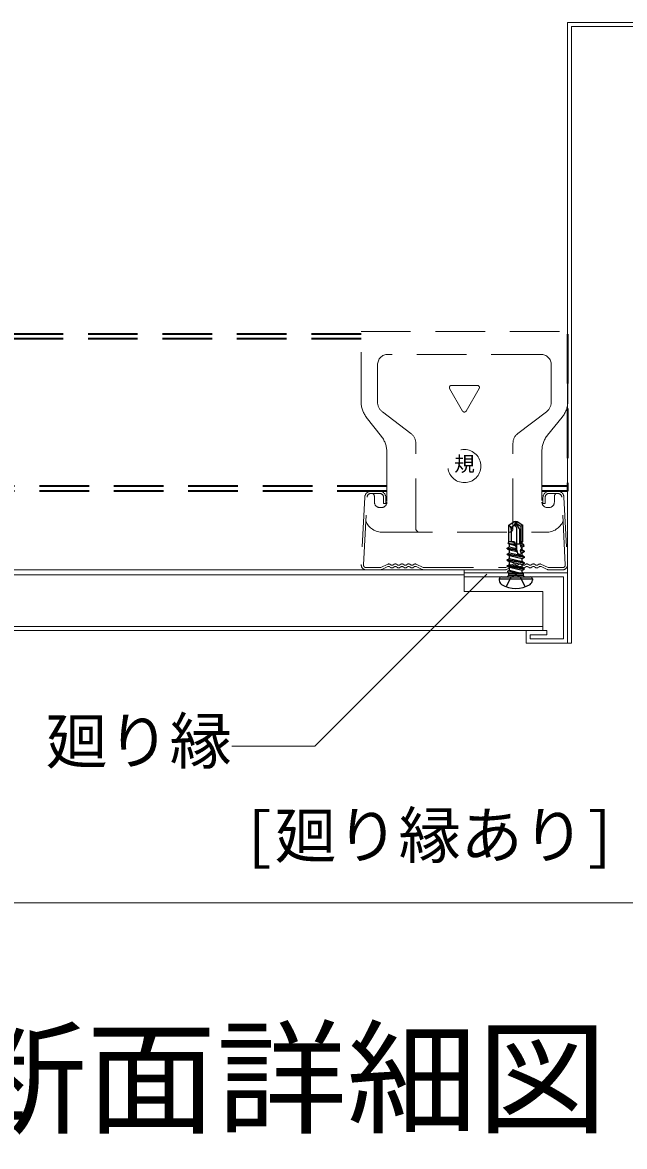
# Model space of a CAD drawing. Units: millimetres on the paper, with parts at other scales. Extents: x -195 to 195, y -140 to 138.
# Drawn here: x 19.36 to 33.91, y -60.64 to -33.48 of the extents above; entities that cross this region are included whole.
import ezdxf
from ezdxf.enums import TextEntityAlignment as Align

# ---------------------------------------------------------------- set-up
doc = ezdxf.new("R2010")
doc.units = ezdxf.units.MM
doc.linetypes.add('DASHED1', pattern=[1.8, 1.2, -0.6])
for name, color, linetype, lineweight in [('4-2_メインジョイナー', 3, 'Continuous', 18), ('4-4_野縁', 4, 'DASHED1', 9), ('4-6_文字・矢印', 7, 'Continuous', 18), ('4-7_野縁受け', 6, 'DASHED1', 35), ('4-A_クリップ', 7, 'DASHED1', 18), ('4-B_補強金具・金具・その他', 3, 'Continuous', 18), ('4-C_ビス・アンカーボルト・強調図形', 2, 'Continuous', 25), ('F-3_クロスジョイナー', 3, 'Continuous', 18)]:
    doc.layers.add(name, color=color, linetype=linetype, lineweight=lineweight)
doc.styles.add('ＭＳ ゴシック', font='')
doc.styles.get('ＭＳ ゴシック').set_extended_font_data('MS Gothic')

msp = doc.modelspace()

# ---------------------------------------------------------------- linework, layer by layer
at = {"layer": '4-2_メインジョイナー'}
for p, q in [((30.033, -46.705), (10.7, -46.705)), ((30.033, -46.825), (10.7, -46.825)), ((31.933, -48.075), (10.7, -48.075)), ((31.933, -48.175), (10.7, -48.175))]:
    msp.add_line(p, q, dxfattribs=at)
at = {"layer": '4-4_野縁'}
for p, q in [((27.633, -44.947), (27.547, -46.579)), ((27.6, -46.581), (27.685, -44.95)), ((27.782, -44.858), (27.99, -44.858)), ((28.087, -44.955), (28.087, -45.105)), ((28.14, -44.955), (28.14, -45.105)), ((31.94, -44.955), (31.94, -45.105)), ((31.993, -44.955), (31.993, -45.105)), ((32.09, -44.858), (32.298, -44.858)), ((32.48, -46.581), (32.395, -44.95)), ((32.447, -44.947), (32.533, -46.579)), ((28.14, -45.105), (28.087, -45.105)), ((31.993, -45.105), (31.94, -45.105)), ((27.997, -46.652), (27.666, -46.652)), ((27.998, -46.705), (27.666, -46.705)), ((28.018, -46.647), (28.189, -46.567)), ((28.04, -46.696), (28.185, -46.628)), ((28.233, -46.632), (28.262, -46.651)), ((28.238, -46.571), (28.262, -46.587)), ((28.318, -46.587), (28.342, -46.571)), ((28.318, -46.651), (28.342, -46.634)), ((28.398, -46.571), (28.422, -46.587)), ((28.398, -46.634), (28.422, -46.651)), ((28.478, -46.587), (28.502, -46.571)), ((28.478, -46.651), (28.502, -46.634)), ((28.558, -46.571), (28.582, -46.587)), ((28.558, -46.634), (28.582, -46.651)), ((28.638, -46.587), (28.662, -46.571)), ((28.638, -46.651), (28.662, -46.634)), ((28.718, -46.571), (28.742, -46.587)), ((28.718, -46.634), (28.742, -46.651)), ((28.798, -46.587), (28.822, -46.571)), ((28.798, -46.651), (28.827, -46.632)), ((28.871, -46.567), (29.042, -46.647)), ((29.02, -46.696), (28.875, -46.628)), ((31.018, -46.705), (29.062, -46.705)), ((29.063, -46.652), (31.017, -46.652)), ((31.038, -46.647), (31.209, -46.567)), ((31.06, -46.696), (31.205, -46.628)), ((31.253, -46.632), (31.282, -46.651)), ((31.258, -46.571), (31.282, -46.587)), ((31.338, -46.587), (31.362, -46.571)), ((31.338, -46.651), (31.362, -46.634)), ((31.418, -46.571), (31.442, -46.587)), ((31.418, -46.634), (31.442, -46.651)), ((31.498, -46.587), (31.522, -46.571)), ((31.498, -46.651), (31.522, -46.634)), ((31.578, -46.571), (31.602, -46.587)), ((31.578, -46.634), (31.602, -46.651)), ((31.658, -46.587), (31.682, -46.571)), ((31.658, -46.651), (31.682, -46.634)), ((31.738, -46.571), (31.762, -46.587)), ((31.738, -46.634), (31.762, -46.651)), ((31.818, -46.587), (31.842, -46.571)), ((31.818, -46.651), (31.847, -46.632)), ((31.891, -46.567), (32.062, -46.647)), ((32.04, -46.696), (31.895, -46.628)), ((32.082, -46.705), (32.413, -46.705)), ((32.083, -46.652), (32.413, -46.652))]:
    msp.add_line(p, q, dxfattribs=at)
for centre, radius, start, end in [((27.782, -44.955), 0.15, 90, 176.9872), ((27.99, -44.955), 0.15, 0, 90), ((32.09, -44.955), 0.15, 90, 180), ((32.298, -44.955), 0.15, 3.0128, 90), ((27.782, -44.955), 0.097, 90, 176.9872), ((27.99, -44.955), 0.097, 0, 90), ((32.09, -44.955), 0.097, 90, 180), ((32.298, -44.955), 0.097, 3.0128, 90), ((27.666, -46.585), 0.12, 176.9872, 270), ((27.666, -46.585), 0.067, 176.9872, 270), ((27.997, -46.602), 0.05, 270, 295.0994), ((27.998, -46.605), 0.1, 270, 295.0994), ((28.206, -46.673), 0.05, 56.4755, 115.0994), ((28.21, -46.613), 0.05, 56.4755, 115.0994), ((28.29, -46.545), 0.05, 236.4755, 303.5245), ((28.29, -46.609), 0.05, 236.4755, 303.5245), ((28.37, -46.612), 0.05, 56.4755, 123.5245), ((28.37, -46.676), 0.05, 56.4755, 123.5245), ((28.45, -46.545), 0.05, 236.4755, 303.5245), ((28.45, -46.609), 0.05, 236.4755, 303.5245), ((28.53, -46.612), 0.05, 56.4755, 123.5245), ((28.53, -46.676), 0.05, 56.4755, 123.5245), ((28.61, -46.545), 0.05, 236.4755, 303.5245), ((28.61, -46.609), 0.05, 236.4755, 303.5245), ((28.69, -46.612), 0.05, 56.4755, 123.5245), ((28.69, -46.676), 0.05, 56.4755, 123.5245), ((28.77, -46.545), 0.05, 236.4755, 303.5245), ((28.77, -46.609), 0.05, 236.4755, 303.5245), ((28.85, -46.613), 0.05, 64.9006, 123.5245), ((28.854, -46.673), 0.05, 64.9006, 123.5245), ((29.062, -46.605), 0.1, 244.9006, 270), ((29.063, -46.602), 0.05, 244.9006, 270), ((31.017, -46.602), 0.05, 270, 295.0994), ((31.018, -46.605), 0.1, 270, 295.0994), ((31.226, -46.673), 0.05, 56.4755, 115.0994), ((31.23, -46.613), 0.05, 56.4755, 115.0994), ((31.31, -46.545), 0.05, 236.4755, 303.5245), ((31.31, -46.609), 0.05, 236.4755, 303.5245), ((31.39, -46.612), 0.05, 56.4755, 123.5245), ((31.39, -46.676), 0.05, 56.4755, 123.5245), ((31.47, -46.545), 0.05, 236.4755, 303.5245), ((31.47, -46.609), 0.05, 236.4755, 303.5245), ((31.55, -46.612), 0.05, 56.4755, 123.5245), ((31.55, -46.676), 0.05, 56.4755, 123.5245), ((31.63, -46.545), 0.05, 236.4755, 303.5245), ((31.63, -46.609), 0.05, 236.4755, 303.5245), ((31.71, -46.612), 0.05, 56.4755, 123.5245), ((31.71, -46.676), 0.05, 56.4755, 123.5245), ((31.79, -46.545), 0.05, 236.4755, 303.5245), ((31.79, -46.609), 0.05, 236.4755, 303.5245), ((31.87, -46.613), 0.05, 64.9006, 123.5245), ((31.874, -46.673), 0.05, 64.9006, 123.5245), ((32.082, -46.605), 0.1, 244.9006, 270), ((32.083, -46.602), 0.05, 244.9006, 270), ((32.413, -46.585), 0.12, 270, 3.0128), ((32.413, -46.585), 0.067, 270, 3.0128)]:
    msp.add_arc(centre, radius, start, end, dxfattribs=at)
at = {"layer": '4-6_文字・矢印'}
for p, q in [((26.423, -50.971), (30.585, -46.81)), ((24.414, -50.971), (26.423, -50.971))]:
    msp.add_line(p, q, dxfattribs=at)
at = {"layer": '4-6_文字・矢印', "color": 3}
msp.add_line((30.033, -46.775), (30.033, -46.875), dxfattribs=at)
at = {"layer": '4-7_野縁受け'}
for p, q in [((27.54, -41.005), (19.036, -41.005)), ((27.54, -41.125), (19.036, -41.125)), ((28.165, -44.685), (19.036, -44.685)), ((28.165, -44.805), (19.036, -44.805)), ((32.533, -44.685), (31.915, -44.685))]:
    msp.add_line(p, q, dxfattribs=at)
msp.add_lwpolyline([(32.533, -41.005), (32.533, -44.805), (31.915, -44.805)], dxfattribs=at)
at = {"layer": '4-A_クリップ'}
for p, q in [((27.54, -40.945), (32.54, -40.945)), ((27.54, -42.641), (27.54, -40.945)), ((32.54, -42.635), (32.54, -40.945)), ((31.89, -41.498), (28.19, -41.498)), ((27.94, -42.649), (27.94, -41.748)), ((32.14, -42.649), (32.14, -41.748)), ((29.997, -42.866), (29.683, -42.323)), ((29.727, -42.248), (30.353, -42.248)), ((30.083, -42.866), (30.397, -42.323)), ((28.059, -42.888), (28.746, -43.408)), ((31.334, -43.408), (32.021, -42.888)), ((27.667, -43.011), (28.038, -43.485)), ((32.049, -43.452), (32.406, -43.013)), ((28.865, -45.698), (28.865, -43.647)), ((31.215, -45.698), (31.215, -43.647)), ((28.165, -43.855), (28.165, -45.073)), ((31.915, -43.83), (31.915, -45.073)), ((27.782, -44.805), (27.99, -44.805)), ((32.09, -44.805), (32.298, -44.805)), ((27.865, -45.073), (27.865, -44.938)), ((32.215, -45.073), (32.215, -44.938)), ((27.99, -45.198), (28.04, -45.198)), ((32.04, -45.198), (32.09, -45.198)), ((32.04, -45.198), (32.045, -45.198)), ((28.065, -45.798), (32.015, -45.798))]:
    msp.add_line(p, q, dxfattribs=at)
msp.add_circle((30.04, -44.198), 0.4, dxfattribs=at)
for centre, radius, start, end in [((28.19, -41.748), 0.25, 90, 180), ((31.89, -41.748), 0.25, 0, 90), ((29.727, -42.298), 0.05, 90, 210), ((30.353, -42.298), 0.05, 330, 90), ((28.14, -42.641), 0.6, 180, 217.9987), ((28.24, -42.649), 0.3, 180, 232.8831), ((31.84, -42.649), 0.3, 307.1169, 0), ((31.94, -42.635), 0.6, 320.9061, 0), ((30.04, -42.841), 0.05, 210, 330), ((28.565, -43.647), 0.3, 0, 52.8831), ((31.515, -43.647), 0.3, 127.1169, 180), ((32.515, -43.83), 0.6, 140.9061, 180), ((27.565, -43.855), 0.6, 0, 37.9987), ((27.765, -44.938), 0.1, 0, 53.1301), ((27.99, -45.073), 0.125, 180, 270), ((28.04, -45.073), 0.125, 270, 0), ((32.04, -45.073), 0.125, 180, 270), ((32.09, -45.073), 0.125, 270, 0), ((32.315, -44.938), 0.1, 126.8699, 180), ((28.065, -45.348), 0.45, 204.2666, 270), ((32.015, -45.348), 0.45, 270, 335.7334), ((28.965, -45.698), 0.1, 180, 270), ((31.115, -45.698), 0.1, 270, 0)]:
    msp.add_arc(centre, radius, start, end, dxfattribs=at)
at = {"layer": '4-B_補強金具・金具・その他'}
for p, q in [((32.533, -48.475), (32.533, -33.475)), ((49.2, -33.475), (32.533, -33.475)), ((32.633, -48.475), (32.633, -33.575)), ((32.633, -33.575), (49.173, -33.575)), ((32.533, -46.775), (30.033, -46.775)), ((32.433, -46.875), (30.033, -46.875)), ((32.433, -46.875), (32.433, -48.375)), ((31.933, -48.175), (31.933, -47.225)), ((31.533, -48.175), (31.533, -48.475)), ((32.033, -48.175), (31.533, -48.175)), ((31.633, -48.275), (31.633, -48.375)), ((32.433, -48.375), (31.633, -48.375)), ((32.633, -48.475), (32.533, -48.475))]:
    msp.add_line(p, q, dxfattribs=at)
for points in [[(31.933, -47.225), (30.033, -47.225), (30.033, -46.705)], [(32.533, -46.775), (32.533, -48.475), (31.533, -48.475)], [(32.033, -48.175), (32.033, -48.275), (31.633, -48.275)]]:
    msp.add_lwpolyline(points, dxfattribs=at)
at = {"layer": '4-C_ビス・アンカーボルト・強調図形'}
for p, q in [((31.113, -46.025), (31.113, -45.627)), ((31.138, -45.65), (31.113, -45.627)), ((31.274, -45.569), (31.283, -45.525)), ((31.292, -45.575), (31.283, -45.525)), ((31.283, -45.525), (31.319, -45.533)), ((31.319, -45.533), (31.292, -45.575)), ((31.373, -45.716), (31.292, -45.575)), ((31.292, -45.575), (31.403, -45.653)), ((31.319, -45.533), (31.453, -45.627)), ((31.403, -45.653), (31.453, -45.627)), ((31.453, -46.025), (31.453, -45.627)), ((31.173, -45.73), (31.173, -46.025)), ((31.213, -45.655), (31.219, -45.65)), ((31.288, -45.665), (31.303, -45.691)), ((31.303, -45.691), (31.303, -46.218)), ((31.373, -45.716), (31.373, -46.075)), ((31.403, -45.653), (31.403, -46.075)), ((31.073, -46.194), (31.073, -46.184)), ((31.101, -46.069), (31.113, -46.025)), ((31.249, -46.093), (31.101, -46.069)), ((31.101, -46.069), (31.133, -46.088)), ((31.251, -46.025), (31.113, -46.025)), ((31.133, -46.15), (31.133, -46.088)), ((31.277, -46.122), (31.133, -46.088)), ((31.133, -46.15), (31.295, -46.188)), ((31.237, -46.048), (31.14, -46.025)), ((31.203, -46.025), (31.255, -46.037)), ((31.237, -46.048), (31.255, -46.037)), ((31.237, -46.048), (31.249, -46.093)), ((31.277, -46.122), (31.249, -46.093)), ((31.251, -46.025), (31.327, -46.304)), ((31.265, -46.075), (31.422, -46.075)), ((31.402, -46.086), (31.4, -46.117)), ((31.483, -46.13), (31.4, -46.117)), ((31.418, -46.155), (31.4, -46.117)), ((31.402, -46.086), (31.422, -46.077)), ((31.476, -46.104), (31.402, -46.086)), ((31.418, -46.155), (31.414, -46.216)), ((31.433, -46.158), (31.418, -46.155)), ((31.425, -46.025), (31.422, -46.077)), ((31.422, -46.077), (31.433, -46.079)), ((31.453, -46.025), (31.425, -46.025)), ((31.433, -46.079), (31.433, -46.025)), ((31.476, -46.104), (31.433, -46.079)), ((31.483, -46.13), (31.433, -46.158)), ((31.433, -46.22), (31.433, -46.158)), ((31.483, -46.13), (31.476, -46.104)), ((31.286, -46.23), (31.073, -46.194)), ((31.073, -46.194), (31.133, -46.229)), ((31.073, -46.335), (31.073, -46.325)), ((31.493, -46.406), (31.073, -46.335)), ((31.073, -46.335), (31.133, -46.37)), ((31.133, -46.291), (31.133, -46.229)), ((31.318, -46.272), (31.133, -46.229)), ((31.133, -46.291), (31.433, -46.361)), ((31.133, -46.432), (31.133, -46.37)), ((31.433, -46.44), (31.133, -46.37)), ((31.133, -46.432), (31.433, -46.502)), ((31.283, -46.22), (31.295, -46.188)), ((31.283, -46.219), (31.286, -46.23)), ((31.318, -46.272), (31.286, -46.23)), ((31.393, -46.238), (31.414, -46.216)), ((31.493, -46.255), (31.393, -46.238)), ((31.393, -46.238), (31.393, -46.248)), ((31.493, -46.265), (31.393, -46.248)), ((31.41, -46.294), (31.393, -46.248)), ((31.41, -46.294), (31.409, -46.319)), ((31.433, -46.299), (31.41, -46.294)), ((31.414, -46.216), (31.433, -46.22)), ((31.493, -46.255), (31.433, -46.22)), ((31.493, -46.265), (31.433, -46.299)), ((31.433, -46.361), (31.433, -46.299)), ((31.493, -46.396), (31.433, -46.361)), ((31.493, -46.406), (31.433, -46.44)), ((31.433, -46.502), (31.433, -46.44)), ((31.493, -46.265), (31.493, -46.255)), ((31.493, -46.406), (31.493, -46.396)), ((31.073, -46.476), (31.073, -46.466)), ((31.493, -46.547), (31.073, -46.476)), ((31.073, -46.476), (31.133, -46.511)), ((31.073, -46.617), (31.073, -46.607)), ((31.484, -46.693), (31.073, -46.617)), ((31.073, -46.617), (31.133, -46.652)), ((31.129, -46.716), (31.133, -46.654)), ((31.129, -46.716), (31.443, -46.79)), ((31.433, -46.581), (31.133, -46.511)), ((31.133, -46.573), (31.133, -46.511)), ((31.133, -46.573), (31.433, -46.643)), ((31.438, -46.72), (31.133, -46.652)), ((31.133, -46.654), (31.133, -46.652)), ((31.493, -46.537), (31.433, -46.502)), ((31.493, -46.547), (31.433, -46.581)), ((31.433, -46.643), (31.433, -46.581)), ((31.488, -46.675), (31.433, -46.643)), ((31.484, -46.693), (31.438, -46.72)), ((31.443, -46.79), (31.438, -46.72)), ((31.484, -46.693), (31.488, -46.675)), ((31.493, -46.547), (31.493, -46.537)), ((30.883, -46.925), (31.683, -46.925)), ((30.883, -46.925), (30.883, -46.955)), ((30.933, -46.875), (31.633, -46.875)), ((31.053, -47.113), (31.169, -46.881)), ((31.073, -46.875), (31.105, -46.843)), ((31.102, -46.775), (31.093, -46.737)), ((31.188, -46.795), (31.102, -46.775)), ((31.102, -46.775), (31.124, -46.788)), ((31.106, -46.795), (31.105, -46.843)), ((31.462, -46.843), (31.105, -46.843)), ((31.123, -46.795), (31.124, -46.788)), ((31.154, -46.795), (31.124, -46.788)), ((31.283, -46.82), (31.169, -46.881)), ((31.283, -46.82), (31.398, -46.881)), ((31.513, -47.113), (31.398, -46.881)), ((31.493, -46.875), (31.462, -46.843)), ((31.683, -46.925), (31.683, -46.955))]:
    msp.add_line(p, q, dxfattribs=at)
for points in [[(31.113, -45.627), (31.247, -45.533), (31.283, -45.525)], [(31.283, -46.22), (31.073, -46.184), (31.133, -46.15)], [(31.493, -46.396), (31.073, -46.325), (31.133, -46.291)], [(31.493, -46.537), (31.073, -46.466), (31.133, -46.432)], [(31.488, -46.675), (31.073, -46.607), (31.133, -46.573)], [(31.435, -46.795), (31.093, -46.737), (31.129, -46.716)], [(31.106, -46.795), (31.46, -46.795), (31.462, -46.843)]]:
    msp.add_lwpolyline(points, dxfattribs=at)
for centre, radius, start, end in [((31.142, -45.54), 0.134, 305, 347.5), ((31.247, -45.689), 0.0479, 30, 125), ((31.405, -45.598), 0.134, 167.5, 210), ((31.063, -45.73), 0.11, 0, 47.1543), ((31.179, -45.606), 0.0594, 227.1543, 305), ((31.265, -45.73), 0.0921, 125, 180), ((31.378, -46.25), 0.075, 226.4554, 293.9207), ((30.933, -46.925), 0.05, 90, 180), ((31.003, -46.955), 0.12, 180, 238.1092), ((31.563, -46.955), 0.12, 301.8908, 0), ((31.633, -46.925), 0.05, 0, 90), ((31.283, -46.505), 0.65, 238.1092, 301.8908)]:
    msp.add_arc(centre, radius, start, end, dxfattribs=at)
at = {"layer": 'F-3_クロスジョイナー'}
msp.add_line((2, -54.75), (191, -54.75), dxfattribs=at)

# ---------------------------------------------------------------- texts
at = {"layer": '4-6_文字・矢印', "style": 'ＭＳ ゴシック'}
for s, p in [('廻り縁', (19.914, -51.721)), ('[廻り縁あり]', (24.7, -54))]:
    msp.add_text(s, height=1.1, dxfattribs=at).set_placement(p, align=Align.BOTTOM_LEFT)
at = {"layer": '4-A_クリップ', "style": 'ＭＳ ゴシック'}
msp.add_text('規', height=0.367, dxfattribs=at).set_placement((29.793, -44.438), align=Align.BOTTOM_LEFT)
at = {"layer": 'F-3_クロスジョイナー', "color": 7, "style": 'ＭＳ ゴシック', "width": 1.05}
msp.add_text('□開口補強断面詳細図（SQ天井工法）', height=2.199, dxfattribs=at).set_placement((2, -60.75), align=Align.BOTTOM_LEFT)

doc.saveas('drawing.dxf')
